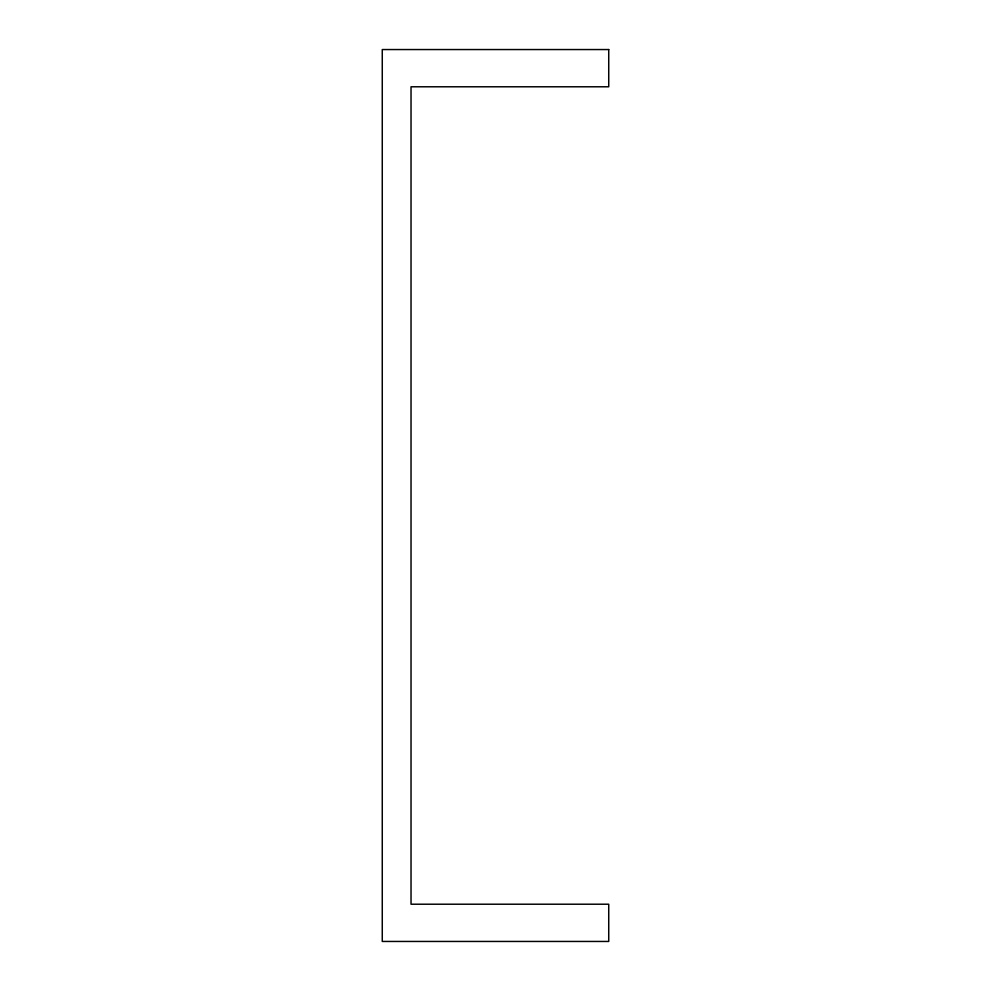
<?xml version="1.0" encoding="UTF-8"?>
<svg xmlns="http://www.w3.org/2000/svg" width="991" height="991" viewBox="0 0 991 991"><rect width="100%" height="100%" fill="white"/><g stroke="black" fill="none" stroke-linecap="round" stroke-linejoin="round"><path stroke-width="1.49" d="M608.734 49.55L382.266 49.55L382.266 941.45L608.734 941.45L608.734 904.213L411.03 904.213L411.03 86.787L608.734 86.787L608.734 49.55"/></g></svg>
